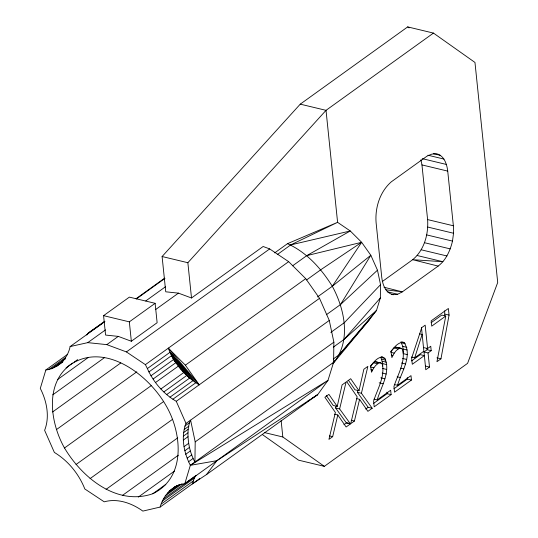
<?xml version="1.0" encoding="UTF-8"?>
<svg xmlns="http://www.w3.org/2000/svg" width="538" height="538" viewBox="0 0 538 538"><rect width="100%" height="100%" fill="white"/><g stroke="black" fill="none" stroke-linecap="round" stroke-linejoin="round"><path stroke-width="0.81" d="M66.046 367.945C101.131 338.496 147.923 373.372 166.128 405.753C182.059 433.07 186.282 477.495 152.846 493.716C116.712 506.271 81.931 477.381 64.499 447.986C49.953 422.296 44.049 381.341 72.865 363.042M67.237 354.596L45.844 369.976L40.289 388.423C46.766 400.992 49.973 416.856 44.62 430.313L54.365 452.431C68.178 460.784 78.911 474.018 84.836 488.988L104.217 501.82C117.667 498.047 131.897 503.205 142.859 511.1L160.109 507.072C163.276 495.552 172.402 485.061 184.79 483.763L190.338 465.316C183.868 452.747 180.66 436.876 186.014 423.426L329.269 320.433L319.525 298.308L305.719 278.65L288.65 261.656L269.673 248.926L263.136 246.491L191.508 297.991L178.448 293.136L165.744 291.804L162.099 256.525L300.258 104.15L407.696 26.9L433.46 33.087L474.973 62.455L497.711 282.49L467.589 363.352L324.333 466.352L298.57 460.165L262.504 434.643M187.984 432.834C188.098 428.524 188.71 424.025 190.593 420.131L195.2 441.873L194.924 462.021C190.055 453.171 187.849 442.935 187.984 432.834L183.397 436.13M163.942 498.531L196.027 475.464L194.332 478.067L192.201 484.005L206.531 474.543L317.702 394.623L327.998 380.326L333.6 362.323L333.876 342.175L329.269 320.433M332.679 363.715C351.664 342.04 344.905 309.451 332.309 286.277C321.3 268.664 306.714 252.268 287.474 243.687L274.662 252.894M332.894 363.749L369.613 319.464L376.526 310.379L380.346 297.965L380.541 284.683L377.474 270.184L370.83 255.261L361.637 242.302L350.265 230.97L337.595 222.335L326.021 110.337L433.46 33.087M382.686 366.062L382.747 363.648L380.87 357.42L384.899 358.389C390.864 372.303 380.958 386.93 377.185 399.929L373.964 399.156M382.262 281.562L412.673 259.699C424.267 250.163 428.618 234.131 427.609 219.591L421.96 164.917L420.951 159.746M452.498 241.098L453.534 233.25L453.373 225.778L447.724 171.104C446.89 164.077 444.159 155.495 436.385 153.68L431.812 154.124L427.091 156.094L391.274 181.844C379.862 191.871 374.939 207.722 376.096 222.604L381.745 277.278C382.585 284.306 385.309 292.887 393.09 294.703L397.663 294.259L402.337 291.845L438.147 266.095C446.083 260.062 450.232 250.553 452.498 241.098L426.735 234.911M397.528 385.309C401.341 372.128 412.727 356.042 404.199 342.619L402.915 342.114C397.636 342.74 393.829 347.575 390.971 351.65L391.893 357.615C393.554 353.843 395.928 349.787 399.842 348.113L401.409 348.409L402.78 349.787C405.39 362.578 397.716 374.663 393.95 386.459L394.542 392.189L411.449 380.036L410.992 375.625L397.528 385.309L394.307 384.535M444.731 315.779L444.697 310.823M445.773 316.041L436.95 361.704L440.958 358.819L449.062 315.093L448.376 308.482L431.187 320.843L431.732 326.136L445.773 316.041L441.745 315.073L431.052 322.76M326.263 395.417L333.197 405.43L337.225 406.398L342.081 384.905L346.089 382.02L339.639 408.927L350.42 423.91L346.122 426.997L337.803 414.98L334.582 414.206M348.503 380.427L354.972 389.774L359.001 390.743L363.856 369.25L367.864 366.365L361.415 393.271L372.195 408.255L367.898 411.348L359.579 399.324L356.358 398.55M337.225 406.398L328.9 394.381L324.891 397.266L335.389 412.458L328.933 439.358L332.659 436.681L337.803 414.98M359.001 390.743L350.675 378.725L346.667 381.61L357.158 396.802L350.709 423.702L354.434 421.025L359.579 399.324M350.42 423.91L346.398 422.942L335.611 407.959L336.001 406.325M372.195 408.255L368.174 407.286L357.387 392.303L357.777 390.675M104.937 321.536L70.115 346.566C67.822 358.362 57.983 368.604 45.844 369.976M411.469 357.03L414.69 357.804L422.128 334.461L419.714 333.876M377.185 399.929L390.649 390.252L391.106 394.657L374.199 406.815L373.607 401.079C377.333 389.297 384.926 377.158 382.437 364.414L381.065 363.036L379.498 362.74C375.544 364.401 373.224 368.469 371.55 372.242L370.628 366.277C373.446 362.343 377.071 357.434 382.283 356.95L384.899 358.389M326.324 314.757L340.48 304.575L370.83 255.261L332.309 286.277L317.474 296.936M332.309 286.277L361.637 242.302L306.768 255.631L292.605 265.806M332.719 363.607L335.161 360.231M86.8 335.026L88.279 333.049L104.648 321.28M206.531 474.543L216.881 460.689L327.998 380.326L190.338 465.316L216.881 460.689L317.702 394.623L311.563 398.671M333.304 358.98L339.37 354.623L376.526 310.379L344.078 339.411L333.291 347.165M339.37 354.623L369.613 319.464M344.078 339.411L380.346 297.965M370.346 366.203L373.419 362.773L375.47 361.771L381.065 363.036M191.508 297.991L187.863 262.719L326.021 110.337L300.258 104.15M390.729 351.549L394.051 347.945L395.813 347.151L401.409 348.409M380.541 284.683L344.313 322.699L330.83 332.39M340.48 304.575L377.474 270.184M103.572 315.658L129.362 297.124L155.126 303.311L157.13 322.713L131.339 341.253L118.279 336.391L105.576 335.06L103.572 315.658L129.335 321.852L155.126 303.311M136.02 298.724L164.662 278.133M136.309 298.98L164.951 278.381M48.924 369.424L65.636 357.407M70.115 346.566L87.768 342.639L105.502 329.881M145.751 300.95L165.536 286.727M51.608 368.779L65.643 358.685M54.197 367.252L62.885 361.005M59.375 364.192L62.899 361.61M56.833 366.163L62.852 361.839M74.231 362.061L77.64 359.613M57.438 379.64L88.138 357.568M87.768 342.639L106.82 344.629L118.279 336.391M155.522 309.612L178.448 293.136M52.731 394.852L104.574 357.575M106.82 344.629L126.41 351.919L269.673 248.926M52.542 412L120.761 362.955M277.258 254.595L290.742 244.898L337.595 222.335L287.474 243.687M126.41 351.919L145.394 364.65L288.65 261.656M56.329 429.68L136.827 371.812M186.014 423.426L176.269 401.308C163.458 393.903 153.337 382.034 147.365 368.564L170.001 352.289L168.313 348.167L185.381 365.168L199.188 384.825C186.457 377.313 176.128 365.726 170.001 352.289L199.188 384.825L168.313 348.167M148.892 371.94L171.528 355.665L173.505 359.579L175.791 362.713L153.155 378.981M150.869 375.854L173.505 359.579M64.499 447.986L151.138 385.699M155.489 382.552L178.125 366.284M185.381 365.168L305.719 278.65M306.626 279.928L320.782 269.746L361.637 242.302M160.862 389.008L183.788 372.525L170.001 352.289L195.832 382.733L172.913 399.209M163.908 391.886L186.834 375.41L170.001 352.289L181.098 369.303M166.551 394.67L189.477 378.194L170.001 352.289L192.88 380.729L169.954 397.212M76.026 464.516L163.344 401.738M176.269 401.308L319.525 298.308M90.048 478.632L172.59 419.284M184.722 426.13L189.302 422.828M184.278 429.459L188.865 426.163M183.438 432.7L188.024 429.405M106.073 489.365L177.701 437.865M183.404 440.003L187.991 436.701M184.09 446.614L188.677 443.319M195.2 441.873L333.876 342.175M122.402 495.437L178.34 455.215M184.904 450.683L189.49 447.381M185.671 454.307L190.257 451.005M187.244 458.12L191.824 454.825M138.273 497.099L174.433 471.106M188.414 461.839L192.994 458.544M190.338 465.316L333.6 362.323M152.846 493.716L165.805 484.402M173.801 487.569L175.132 486.608M169.066 491.167L177.089 485.397M176.43 486.486L178.441 485.041M167.325 493.326L179.362 484.677M165.233 495.834L181.945 483.817M184.79 483.763L216.881 460.689M162.247 501.134L194.332 478.067M161.36 503.931L193.445 480.864M160.109 507.072L199.706 478.612M414.69 357.804L423.863 351.213L421.489 327.541M423.561 347.568L427.589 348.537L430.736 346.27L431.194 350.682L428.04 352.948L424.018 351.98L425.773 369.734L429.499 367.057L428.04 352.948M411.597 360.904L420.292 354.656L424.314 355.625L412.283 364.273L411.644 358.106L421.731 327.642L425.168 325.167L427.589 348.537M424.018 351.98L427.165 349.713L431.194 350.682M343.937 424.711L346.398 422.942M365.712 409.055L368.174 407.286M373.56 403.413L387.078 393.695L391.106 394.657M393.897 388.792L407.421 379.068L411.449 380.036M88.279 333.049L102.207 323.493M307.467 401.375L309.511 400.023M306.768 255.631L350.265 230.97L290.742 244.898M385.88 289.807L402.337 291.845L384.024 287.252M433.319 153.673L440.561 155.408M427.918 155.213L444.018 159.08M422.269 158.656L446.426 164.46M421.96 164.917L447.724 171.104M427.609 219.591L453.373 225.778M427.771 227.056L453.534 233.25M424.462 242.699L450.225 248.892M421.193 249.787L446.957 255.98M417.165 255.523L442.929 261.71L412.673 259.699L438.147 266.095M387.192 291.744L397.663 294.259M391.476 294.32L393.09 294.703M445.034 314.131L449.062 315.093M162.099 256.525L187.863 262.719M400.978 341.838L404.199 342.619M405.235 343.762L401.214 342.793L402.814 346.378L403.258 353.641L407.279 354.609M402.814 346.378L406.842 347.346M395.813 347.151L399.842 348.113M403.09 349.027L407.111 349.989M436.937 357.851L440.958 358.819M394.051 347.945L398.073 348.913M390.978 352.343L394.199 353.116M391.294 355.087L392.901 355.47M402.518 358.436L406.546 359.397M425.477 366.089L429.499 367.057M381.153 356.869L383.567 357.447M401.456 362.989L405.477 363.957M381.671 359.209L385.699 360.178M382.182 361.213L386.21 362.175M375.47 361.771L379.498 362.74M382.747 363.648L386.768 364.616M400.615 368.153L403.836 368.927M373.419 362.773L377.447 363.742M382.626 368.469L386.654 369.438M370.635 366.97L373.856 367.743M370.951 369.707L372.565 370.097M382.175 373.056L386.203 374.024M397.199 376.768L400.42 377.541M380.823 377.824L384.852 378.792M379.182 382.794L383.211 383.755M357.387 392.303L361.415 393.271M335.611 407.959L339.639 408.927M351.213 420.252L354.434 421.025M346.68 422.74L349.902 423.514M329.438 435.908L332.659 436.681M264.306 432.532L282.827 436.984L324.333 466.352M407.696 26.9L409.062 27.862M145.394 364.65L147.365 368.564M427.017 348.241L427.165 349.713M407.273 377.595L407.421 379.068M386.93 392.222L387.078 393.695M281.125 420.568L282.827 436.984M129.335 321.852L131.339 341.253"/></g></svg>
